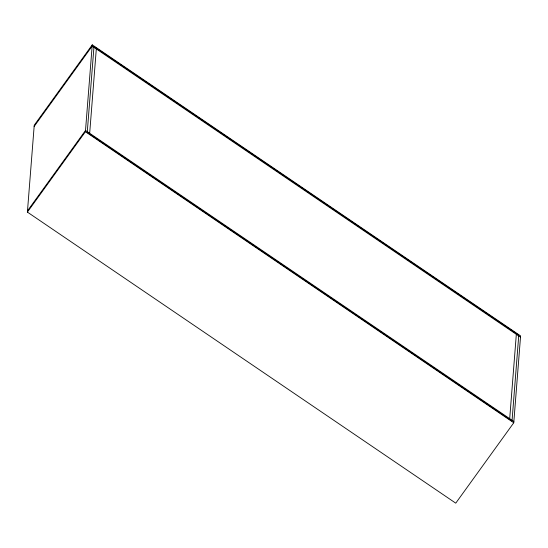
<?xml version="1.0" encoding="UTF-8"?>
<svg xmlns="http://www.w3.org/2000/svg" width="548" height="548" viewBox="0 0 548 548"><rect width="100%" height="100%" fill="white"/><g stroke="black" fill="none" stroke-linecap="round" stroke-linejoin="round"><path stroke-width="0.82" d="M27.4 212.103L34.236 125.225L92.249 44.84L520.6 335.897L513.764 422.775L455.751 503.16L27.4 212.103L85.413 131.719L92.249 44.84M89.673 133.28L96.311 48.936M509.695 418.679L516.332 334.335M34.14 126.492L92.153 46.107L520.497 337.164M27.503 210.836L85.509 130.451L513.86 421.508M85.413 131.719L513.764 422.775M93.989 46.594L87.242 132.39L512.017 421.022L518.771 335.225L93.989 46.594"/></g></svg>
